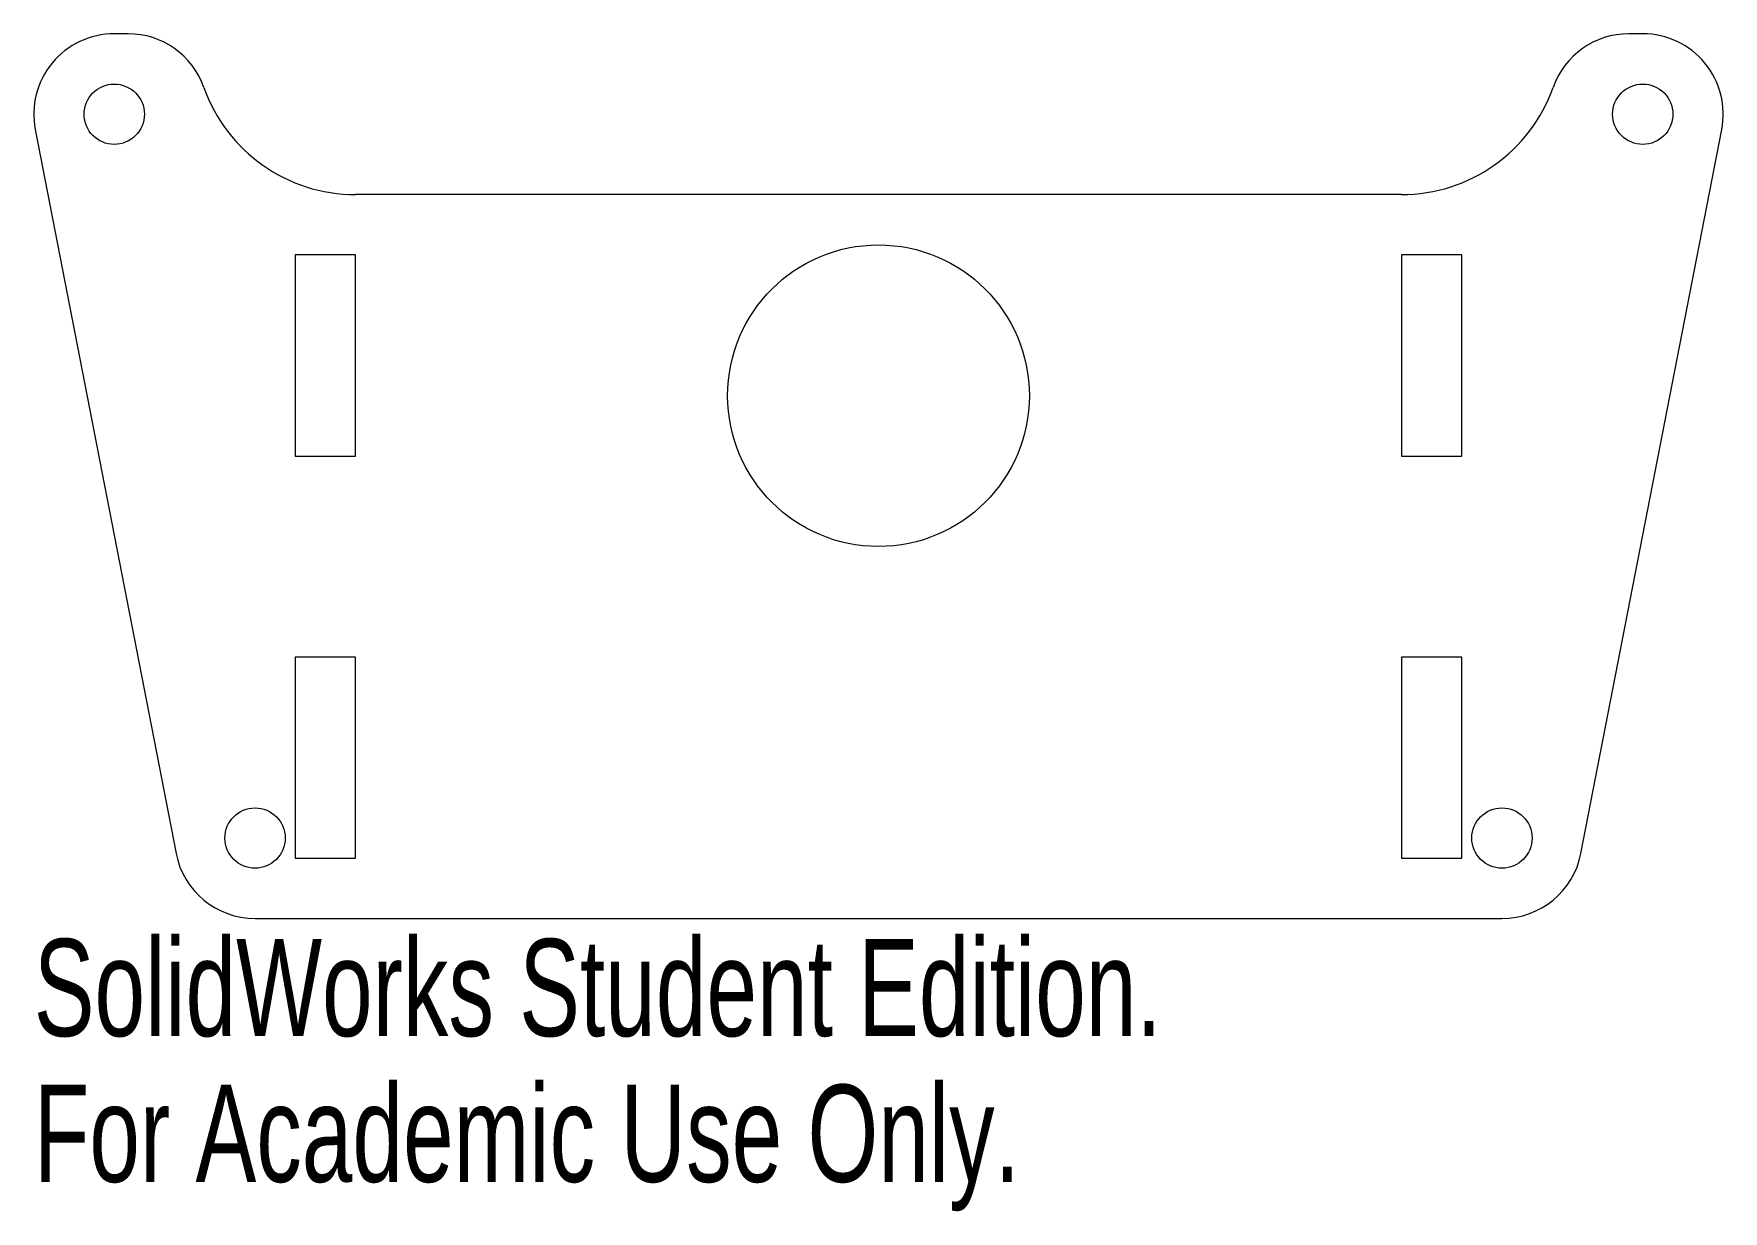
# Model space of a CAD drawing. Header units: millimetres. Extents: x -42 to 42, y -34.7 to 23.9.
import ezdxf

# ---------------------------------------------------------------- set-up
doc = ezdxf.new("R2010")
doc.units = ezdxf.units.MM
doc.styles.add('SLDTEXTSTYLE0', font='TXT', dxfattribs={"width": 0.7})

msp = doc.modelspace()

# ---------------------------------------------------------------- linework, layer by layer
at = {"color": 7, "linetype": 'Continuous', "lineweight": 15}
for p, q in [((-37.314, 23.879), (-38, 23.879)), ((38, 23.879), (37.314, 23.879)), ((-41.926, 19.115), (-34.926, -16.885)), ((34.926, -16.885), (41.926, 19.115)), ((26, 15.879), (-26, 15.879)), ((-26, 12.879), (-29, 12.879)), ((-29, 12.879), (-29, 2.879)), ((-26, 2.879), (-26, 12.879)), ((29, 12.879), (26, 12.879)), ((26, 12.879), (26, 2.879)), ((29, 2.879), (29, 12.879)), ((-29, 2.879), (-26, 2.879)), ((26, 2.879), (29, 2.879)), ((-26, -7.121), (-29, -7.121)), ((-29, -7.121), (-29, -17.121)), ((-26, -17.121), (-26, -7.121)), ((29, -7.121), (26, -7.121)), ((26, -7.121), (26, -17.121)), ((29, -17.121), (29, -7.121)), ((-29, -17.121), (-26, -17.121)), ((26, -17.121), (29, -17.121)), ((-31, -20.121), (31, -20.121))]:
    msp.add_line(p, q, dxfattribs=at)
for centre, radius in [((-38, 19.879), 1.5), ((38, 19.879), 1.5), ((0, 5.879), 7.5), ((-31, -16.121), 1.5), ((31, -16.121), 1.5)]:
    msp.add_circle(centre, radius, dxfattribs=at)
for centre, radius, start, end in [((-38, 19.879), 4, 90, 191.00354), ((-37.314, 19.879), 4, 19.47122, 90), ((37.314, 19.879), 4, 90, 160.52878), ((38, 19.879), 4, 348.99646, 90), ((-26, 23.879), 8, 199.47122, 270), ((26, 23.879), 8, 270, 340.52878), ((-31, -16.121), 4, 191.00354, 270), ((31, -16.121), 4, 270, 348.99646)]:
    msp.add_arc(centre, radius, start, end, dxfattribs=at)

# ---------------------------------------------------------------- texts
at = {"color": 7, "linetype": 'Continuous', "char_height": 4.83362, "attachment_point": 1, "style": 'SLDTEXTSTYLE0'}
for s, insert in [('SolidWorks Student Edition.', (-42, -21.141)), ('For Academic Use Only.', (-42, -28.391))]:
    msp.add_mtext(s, dxfattribs=dict(at, insert=insert))

doc.saveas('drawing.dxf')
